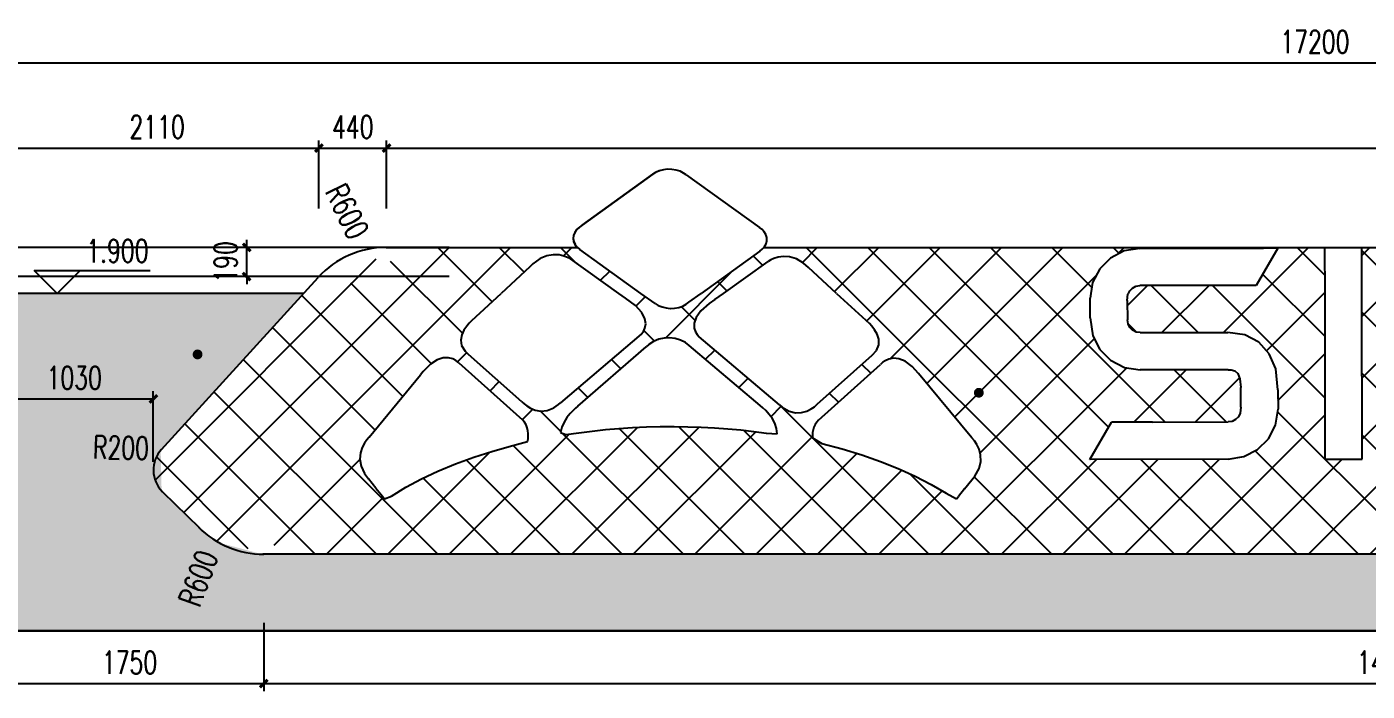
# Model space of a CAD drawing. Extents: x -2377130 to 293730, y -2 to 754590.
# Drawn here: x -2195918 to -2187183, y 516545 to 520875 of the extents above; entities that cross this region are included whole.
import ezdxf

# ---------------------------------------------------------------- set-up
doc = ezdxf.new("R2010")
doc.units = 0
doc.header["$LTSCALE"] = 1000
doc.header["$MEASUREMENT"] = 0
doc.linetypes.add('DOTE', pattern=[2.42, 2, -0.2, 0.02, -0.2])
doc.layers.get('Defpoints').update_dxf_attribs({"color": 210})
doc.layers.add('99立面图例外参$0$99立面图例外参$0$A-WALL-HATCH', color=8, linetype='Continuous', lineweight=13)
for name, color, linetype in [('A-AXIS-DOTE', 14, 'DOTE'), ('A-AXIS-DP', 126, 'Continuous'), ('A-AXIS-ELEV', 4, 'Continuous'), ('A-HATCH-2', 251, 'Continuous'), ('A-LIN-V', 9, 'Continuous'), ('A-SFCE', 30, 'Continuous'), ('DIM_SYMB', 3, 'Continuous'), ('PUB_TEXT', 7, 'Continuous'), ('建-尺寸', 3, 'Continuous')]:
    doc.layers.add(name, color=color, linetype=linetype)
doc.styles.add('_TCH_DIM', font='SIMPLEX', dxfattribs={"bigfont": 'GBCBIG'})
doc.styles.add('_TCH_DIM_T3', font='SIMPLEX', dxfattribs={"width": 0.705882, "bigfont": 'GBCBIG'})
doc.styles.add('A-DIM', font='SIMPLEX', dxfattribs={"bigfont": 'GBCBIG'})
doc.styles.add('A-DIM_T3', font='SIMPLEX', dxfattribs={"width": 0.705882, "bigfont": 'GBCBIG'})
doc.dimstyles.new('_TCH_ARCH&&50', dxfattribs={"dimtxt": 148.75, "dimasz": 50, "dimexe": 50, "dimexo": 50, "dimgap": 63.125, "dimtad": 1, "dimdec": 0, "dimzin": 0, "dimdsep": 46, "dimtxsty": '_TCH_DIM_T3', "dimblk": 'ARCHTICK', "dimcen": 0.09, "dimclrt": 7, "dimazin": 2, "dimtfac": 1, "dimtdec": 0, "dimtix": 1, "dimtmove": 2, "dimatfit": 3, "dimfxl": 0, "dimtolj": 1, "dimtzin": 0, "dimarcsym": 0})
doc.dimstyles.new('A-DIM&&50', dxfattribs={"dimtxt": 148.75, "dimasz": 50, "dimexe": 50, "dimexo": 50, "dimgap": 63.125, "dimtad": 1, "dimdec": 0, "dimzin": 0, "dimdsep": 46, "dimtxsty": 'A-DIM_T3', "dimblk": 'ARCHTICK', "dimcen": 0.09, "dimclrt": 7, "dimazin": 2, "dimtfac": 1, "dimtdec": 0, "dimtix": 1, "dimtmove": 2, "dimatfit": 3, "dimfxl": 0, "dimtolj": 1, "dimtzin": 0, "dimarcsym": 0})

# ---------------------------------------------------------------- blocks, each defined once
blk = doc.blocks.new('_ArchTick')
at = {"color": 0, "linetype": 'ByBlock', "const_width": 0.4}
blk.add_lwpolyline([(-0.5, -0.5), (0.5, 0.5)], dxfattribs=at)
blk = doc.blocks.new('*D2203')
at = {"layer": 'A-AXIS-DP', "color": 0, "lineweight": -2}
for p, q in [((-2196123.6, 520187.5), (-2196123.6, 520690)), ((-2196123.6, 520640), (-2178923.7, 520640)), ((-2178923.7, 520187.5), (-2178923.7, 520690))]:
    blk.add_line(p, q, dxfattribs=at)
at = {"layer": 'Defpoints', "color": 0}
for p in [(-2178923.7, 520640), (-2196123.6, 520137.5), (-2178923.7, 520137.5)]:
    blk.add_point(p, dxfattribs=at)
at = {"layer": 'A-AXIS-DP', "color": 0, "lineweight": -2, "xscale": 50, "yscale": 50, "zscale": 50, "rotation": 180}
blk.add_blockref('_ArchTick', (-2196123.6, 520640), dxfattribs=at)
at = {"layer": 'A-AXIS-DP', "color": 0, "lineweight": -2, "xscale": 50, "yscale": 50, "zscale": 50}
blk.add_blockref('_ArchTick', (-2178923.7, 520640), dxfattribs=at)
at = {"layer": 'A-AXIS-DP', "color": 7, "insert": (-2187523.6, 520777.5), "char_height": 148.75, "attachment_point": 5, "style": '_TCH_DIM_T3'}
blk.add_mtext('\\A1;17200', dxfattribs=at)
blk = doc.blocks.new('*D2145')
at = {"layer": 'Defpoints', "color": 0}
for p in [(-2195093.8, 518450), (-2196123.7, 517990.2), (-2195093.8, 517990.2)]:
    blk.add_point(p, dxfattribs=at)
at = {"layer": '建-尺寸', "color": 0, "lineweight": -2}
for p, q in [((-2196123.7, 518040.2), (-2196123.7, 518500)), ((-2196123.7, 518450), (-2195093.8, 518450)), ((-2195093.8, 518040.2), (-2195093.8, 518500))]:
    blk.add_line(p, q, dxfattribs=at)
at = {"layer": '建-尺寸', "color": 0, "lineweight": -2, "xscale": 50, "yscale": 50, "zscale": 50, "rotation": 180}
blk.add_blockref('_ArchTick', (-2196123.7, 518450), dxfattribs=at)
at = {"layer": '建-尺寸', "color": 0, "lineweight": -2, "xscale": 50, "yscale": 50, "zscale": 50}
blk.add_blockref('_ArchTick', (-2195093.8, 518450), dxfattribs=at)
at = {"layer": '建-尺寸', "color": 7, "insert": (-2195608.7, 518587.5), "char_height": 148.75, "attachment_point": 5, "style": 'A-DIM_T3'}
blk.add_mtext('\\A1;1030', dxfattribs=at)
blk = doc.blocks.new('*D2086')
at = {"layer": 'Defpoints', "color": 0}
for p in [(-2194485, 519437.5), (-2194265, 519437.5), (-2194265, 519247.5)]:
    blk.add_point(p, dxfattribs=at)
at = {"layer": '建-尺寸', "color": 0, "lineweight": -2}
for p, q in [((-2194485, 519437.5), (-2194485, 519487.5)), ((-2194315, 519437.5), (-2194535, 519437.5)), ((-2194485, 519247.5), (-2194485, 519437.5)), ((-2194315, 519247.5), (-2194535, 519247.5)), ((-2194485, 519247.5), (-2194485, 519197.5))]:
    blk.add_line(p, q, dxfattribs=at)
at = {"layer": '建-尺寸', "color": 0, "lineweight": -2, "xscale": 50, "yscale": 50, "zscale": 50}
for p, rotation in [((-2194485, 519437.5), 270), ((-2194485, 519247.5), 90)]:
    blk.add_blockref('_ArchTick', p, dxfattribs=dict(at, rotation=rotation))
at = {"layer": '建-尺寸', "color": 7, "insert": (-2194622.5, 519342.5), "char_height": 148.75, "attachment_point": 5, "rotation": 90, "style": 'A-DIM_T3'}
blk.add_mtext('\\A1;190', dxfattribs=at)
blk = doc.blocks.new('*D2085')
at = {"layer": 'A-AXIS-DP', "color": 0, "lineweight": -2}
for p, q in [((-2196123.7, 519690), (-2196123.7, 520135)), ((-2194013.8, 519690), (-2194013.8, 520135)), ((-2196123.7, 520085), (-2194013.8, 520085))]:
    blk.add_line(p, q, dxfattribs=at)
at = {"layer": 'Defpoints', "color": 0}
for p in [(-2194013.8, 520085), (-2196123.7, 519640), (-2194013.8, 519640)]:
    blk.add_point(p, dxfattribs=at)
at = {"layer": 'A-AXIS-DP', "color": 0, "lineweight": -2, "xscale": 50, "yscale": 50, "zscale": 50, "rotation": 180}
blk.add_blockref('_ArchTick', (-2196123.7, 520085), dxfattribs=at)
at = {"layer": 'A-AXIS-DP', "color": 0, "lineweight": -2, "xscale": 50, "yscale": 50, "zscale": 50}
blk.add_blockref('_ArchTick', (-2194013.8, 520085), dxfattribs=at)
at = {"layer": 'A-AXIS-DP', "color": 7, "insert": (-2195068.7, 520222.5), "char_height": 148.75, "attachment_point": 5, "style": '_TCH_DIM_T3'}
blk.add_mtext('\\A1;2110', dxfattribs=at)
blk = doc.blocks.new('*D2084')
at = {"layer": 'A-AXIS-DP', "color": 0, "lineweight": -2}
for p, q in [((-2194013.8, 519690), (-2194013.8, 520135)), ((-2193573.8, 519690), (-2193573.8, 520135)), ((-2194013.8, 520085), (-2193573.8, 520085))]:
    blk.add_line(p, q, dxfattribs=at)
at = {"layer": 'Defpoints', "color": 0}
for p in [(-2193573.8, 520085), (-2194013.8, 519640), (-2193573.8, 519640)]:
    blk.add_point(p, dxfattribs=at)
at = {"layer": 'A-AXIS-DP', "color": 0, "lineweight": -2, "xscale": 50, "yscale": 50, "zscale": 50, "rotation": 180}
blk.add_blockref('_ArchTick', (-2194013.8, 520085), dxfattribs=at)
at = {"layer": 'A-AXIS-DP', "color": 0, "lineweight": -2, "xscale": 50, "yscale": 50, "zscale": 50}
blk.add_blockref('_ArchTick', (-2193573.8, 520085), dxfattribs=at)
at = {"layer": 'A-AXIS-DP', "color": 7, "insert": (-2193793.8, 520222.5), "char_height": 148.75, "attachment_point": 5, "style": '_TCH_DIM_T3'}
blk.add_mtext('\\A1;440', dxfattribs=at)
blk = doc.blocks.new('*D2083')
at = {"layer": 'A-AXIS-DP', "color": 0, "lineweight": -2}
for p, q in [((-2193573.8, 519690), (-2193573.8, 520135)), ((-2179673.7, 519690), (-2179673.7, 520135)), ((-2193573.8, 520085), (-2179673.7, 520085))]:
    blk.add_line(p, q, dxfattribs=at)
at = {"layer": 'Defpoints', "color": 0}
for p in [(-2179673.7, 520085), (-2193573.8, 519640), (-2179673.7, 519640)]:
    blk.add_point(p, dxfattribs=at)
at = {"layer": 'A-AXIS-DP', "color": 0, "lineweight": -2, "xscale": 50, "yscale": 50, "zscale": 50, "rotation": 180}
blk.add_blockref('_ArchTick', (-2193573.8, 520085), dxfattribs=at)
at = {"layer": 'A-AXIS-DP', "color": 0, "lineweight": -2, "xscale": 50, "yscale": 50, "zscale": 50}
blk.add_blockref('_ArchTick', (-2179673.7, 520085), dxfattribs=at)
at = {"layer": 'A-AXIS-DP', "color": 7, "insert": (-2186623.7, 520222.5), "char_height": 148.75, "attachment_point": 5, "style": '_TCH_DIM_T3'}
blk.add_mtext('\\A1;13900', dxfattribs=at)
blk = doc.blocks.new('*D2081')
at = {"layer": 'Defpoints', "color": 0}
for p in [(-2196123.7, 517040), (-2194373.7, 517040), (-2194373.7, 516595)]:
    blk.add_point(p, dxfattribs=at)
at = {"layer": '建-尺寸', "color": 0, "lineweight": -2}
for p, q in [((-2196123.7, 516990), (-2196123.7, 516545)), ((-2194373.7, 516990), (-2194373.7, 516545)), ((-2196123.7, 516595), (-2194373.7, 516595))]:
    blk.add_line(p, q, dxfattribs=at)
at = {"layer": '建-尺寸', "color": 0, "lineweight": -2, "xscale": 50, "yscale": 50, "zscale": 50, "rotation": 180}
blk.add_blockref('_ArchTick', (-2196123.7, 516595), dxfattribs=at)
at = {"layer": '建-尺寸', "color": 0, "lineweight": -2, "xscale": 50, "yscale": 50, "zscale": 50}
blk.add_blockref('_ArchTick', (-2194373.7, 516595), dxfattribs=at)
at = {"layer": '建-尺寸', "color": 7, "insert": (-2195248.7, 516732.5), "char_height": 148.75, "attachment_point": 5, "style": 'A-DIM_T3'}
blk.add_mtext('\\A1;1750', dxfattribs=at)
blk = doc.blocks.new('*D2080')
at = {"layer": 'Defpoints', "color": 0}
for p in [(-2194373.7, 517040), (-2179673.7, 517040), (-2179673.7, 516595)]:
    blk.add_point(p, dxfattribs=at)
at = {"layer": '建-尺寸', "color": 0, "lineweight": -2}
for p, q in [((-2194373.7, 516990), (-2194373.7, 516545)), ((-2179673.7, 516990), (-2179673.7, 516545)), ((-2194373.7, 516595), (-2179673.7, 516595))]:
    blk.add_line(p, q, dxfattribs=at)
at = {"layer": '建-尺寸', "color": 0, "lineweight": -2, "xscale": 50, "yscale": 50, "zscale": 50, "rotation": 180}
blk.add_blockref('_ArchTick', (-2194373.7, 516595), dxfattribs=at)
at = {"layer": '建-尺寸', "color": 0, "lineweight": -2, "xscale": 50, "yscale": 50, "zscale": 50}
blk.add_blockref('_ArchTick', (-2179673.7, 516595), dxfattribs=at)
at = {"layer": '建-尺寸', "color": 7, "insert": (-2187023.7, 516732.5), "char_height": 148.75, "attachment_point": 5, "style": 'A-DIM_T3'}
blk.add_mtext('\\A1;14700', dxfattribs=at)

msp = doc.modelspace()

# ---------------------------------------------------------------- hatches: boundary and pattern name
at = {"layer": '99立面图例外参$0$99立面图例外参$0$A-WALL-HATCH'}
h = msp.add_hatch(dxfattribs=at)
h.set_pattern_fill('大理石', color=8, scale=200)
h.set_pattern_definition([(41.9872125, (-166710, 23596.02), (1199.999982, 900.00002), [19.21946, -4016.8677]), (68.1985905, (-166995.71, 23566.02), (599.9999996, 1800.000001), [69.23783, -4777.41048]), (60.945396, (-167010, 23531.74), (599.9999597, 900.0000255), [29.41609, -6147.9618]), (90, (-166995.7, 23557.45), (600, -4e-14), [8.57143, -891.42852]), (71.565051, (-166715.71, 23578.88), (1e-06, 900), [18.07016, -1879.29642]), (171.469234, (-166715.71, 23578.88), (-599.999998, 5.6e-06), [28.89107, -6038.2332]), (79.215702, (-166755.714, 23523.17), (600.000003, 3600.0000017), [61.07874, -6352.1886]), (62.1329961, (-167207.143, 23797.452), (2399.99997084, 4500.0000176), [140.58914, -29383.1298]), (0, (-167198.5, 23929.4), (0, 900), [0, -600]), (64.9831065, (-166810, 24093.166), (1200.000003, 2699.9999982), [94.58826, -9837.1788]), (81.4391104, (-166578.571, 23737.452), (1199.99999793, 8099.99994892), [134.3541, -28080.0036]), (82.8749836, (-166910, 23818.88), (599.99996395, 4500.0000045), [69.10507, -14442.9588]), (76.75948, (-166970, 23630.31), (600.00000583, 2699.9999979), [149.69356, -15568.1304]), (0, (-167063.5, 23630.75), (0, 900), [0, -600]), (0, (-167053.9, 23621.1), (0, 900), [0, -600]), (0, (-166986.4, 23669.3), (0, 900), [0, -600]), (0, (-167005.7, 23775.3), (0, 900), [0, -600]), (59.0362434, (-166935.714, 23776.023), (599.9999522, 900.0000258), [49.97959, -10445.7336]), (0, (-166910.1, 23817.2), (0, 900), [0, -600]), (0, (-166986.4, 23784.9), (0, 900), [0, -600]), (0, (-166957.5, 23842.7), (0, 900), [0, -600]), (0, (-166986.4, 23756), (0, 900), [0, -600]), (50.194429, (-166638.57, 23694.6), (600.0000004, 900.0000004), [22.315, -4663.8348]), (90, (-166638.6, 23668.9), (600, -4e-14), [25.71428, -874.28568]), (43.66778, (-166670, 23638.88), (1800.0000014, 1799.9999965), [43.4483, -9080.6952]), (90, (-166670, 23630.3), (600, -4e-14), [8.57143, -891.42852]), (39.805571, (-166695.714, 23608.88), (1199.9999713, 900.0000354), [33.4725, -6995.7522]), (0, (-166784, 23669.3), (0, 900), [0, -600]), (0, (-166637.3, 23696.5), (0, 900), [0, -600]), (0, (-166637.3, 23696.5), (0, 900), [0, -600]), (29.3577535, (-166624.29, 23711.74), (1799.9999964, 900.0000053), [52.45017, -5454.81774]), (0, (-166639.35, 23756), (0, 900), [0, -600]), (146.309932, (-166810, 24093.17), (-1200.0000074, 899.9999844), [61.80945, -6428.1828]), (8.1301023, (-166875.714, 23973.166), (5999.99995775, 899.9999947), [60.60915, -12667.3128]), (47.8624052, (-167010, 23956.023), (2400.00000106, 2699.9999975), [80.91316, -16910.8494]), (14.620874, (-167141.43, 23921.738), (3599.9999901, 900.00003754), [135.82702, -14126.01]), (0, (-167092.5, 23977.6), (0, 900), [0, -600]), (18.434949, (-166901.43, 23887.45), (2400.0000002, 899.999997), [27.10524, -5664.9945]), (16.699244, (-166875.71, 23896.02), (599.999988, 5e-05), [14.91472, -3117.17718]), (101.093723, (-166861.43, 23900.31), (-1200.0000105, 6299.99994104), [74.2445, -15517.0992]), (0, (-166938.2, 23939), (0, 900), [0, -600]), (0, (-166876, 23974.85), (0, 900), [0, -600]), (0, (-166957.5, 23871.6), (0, 900), [0, -600]), (0, (-167034.6, 24064.3), (0, 900), [0, -600]), (0, (-167063.5, 24025.75), (0, 900), [0, -600]), (44.1449026, (-166910, 24080.31), (1800.0000031, 1799.99999994), [67.68776, -14146.7412]), (54.5829447, (-166955.714, 24016.023), (600.0000017, 899.99999645), [78.8825, -16486.4424]), (0, (-166909.2, 24080.9), (0, 900), [0, -600]), (0, (-166996.05, 24035.4), (0, 900), [0, -600]), (0, (-166909.2, 24080.9), (0, 900), [0, -600]), (0, (-166955.6, 24014.6), (0, 900), [0, -600]), (75.068583, (-166815.71, 23981.74), (600, 2700.000001), [22.1774, -4635.075]), (90, (-166810, 24003.17), (600, -4e-14), [90, -810]), (50.194429, (-166704.29, 24380.31), (600.0000004, 900.0000004), [22.315, -4663.8348]), (0, (-166870.7, 24189.5), (0, 900), [0, -600]), (0, (-166851.4, 24179.9), (0, 900), [0, -600]), (0, (-166928.6, 24199.2), (0, 900), [0, -600]), (0, (-166832.2, 24305.1), (0, 900), [0, -600]), (53.1301023, (-166770, 24251.74), (600.0000009, 899.9999994), [42.85714, -8957.1426]), (90, (-166770, 24178.9), (600, -4e-14), [72.85714, -827.14284]), (0, (-166769.9, 24180.3), (0, 900), [0, -600]), (23.1985905, (-166724.29, 24371.74), (1800.000001, 900.0000005), [21.75935, -4547.7045]), (66.037511, (-166730, 24358.88), (600, 1799.999999), [14.0698, -2940.58752]), (66.037511, (-166735.71, 24346.02), (600, 1799.999999), [14.0698, -2940.58752]), (81.8698976, (-166744.286, 24286.023), (600.0000026, 4500.00000045), [60.60915, -12667.3128]), (90, (-166690, 24397.45), (600, -4e-14), [21.42857, -878.57142]), (0, (-166755.9, 24427.45), (0, 900), [0, -600])])
h.paths.add_polyline_path([(-2196123.6, 516937.5), (-2178913.6, 516937.5), (-2178913.6, 519137.5), (-2179674.5, 519137.5), (-2179674.5, 517437.5), (-2194383.7, 517437.5), (-2194683.9, 517517.9), (-2195039.3, 517844.6), (-2195045.5, 518120.9), (-2194118.1, 519137.5), (-2196125, 519137.5)])
at = {"layer": 'A-HATCH-2'}
h = msp.add_hatch(dxfattribs=at)
h.set_pattern_fill('多孔材料', color=8, scale=100)
h.set_pattern_definition([(45, (200, 0), (-200.000203, 200.000203), []), (135, (200, 0), (-200.000203, -200.000203), [])])
h.paths.add_polyline_path([(-2188849.4, 518298.4), (-2188770.8, 518298.5), (-2188582.2, 518298.8), (-2188089, 518299.5), (-2188062.9, 518303.8), (-2188040.3, 518315.6), (-2188022.4, 518333.5), (-2188010.7, 518356.2), (-2188006.5, 518397), (-2188006.7, 518523.8), (-2188012.3, 518580.6), (-2188026.5, 518615), (-2188046.2, 518632.6), (-2188068.2, 518639.1), (-2188089.5, 518640), (-2188662.7, 518639), (-2188765.4, 518655.5), (-2188854.8, 518701.6), (-2188925.3, 518772), (-2188971.7, 518861.2), (-2188988.5, 518978.6), (-2188988.7, 519105.5), (-2188983.5, 519137.5), (-2188972.2, 519208.2), (-2188926.1, 519297.6), (-2188855.8, 519368.2), (-2188766.6, 519414.5), (-2188663.9, 519431.3), (-2188664.4, 519431.3), (-2191115, 519437.5), (-2191125.8, 519425.1), (-2191140.9, 519413), (-2191523.1, 519137.5), (-2191603.5, 519079.4), (-2191620.3, 519067.5), (-2191643.6, 519055.1), (-2191669.2, 519046.4), (-2191696.2, 519041.4), (-2191724.1, 519040.2), (-2191751.3, 519042.7), (-2191777.8, 519049), (-2191802.7, 519059), (-2191822.7, 519071.1), (-2191915.3, 519137.5), (-2192313.4, 519422.7), (-2192330.2, 519437.5), (-2193481.3, 519437.5, -0.668177), (-2193647.7, 519368.5), (-2193893.8, 519122.5), (-2193949.8, 519178.5, -0.389754), (-2194081.7, 519173), (-2195040.9, 518120.5, 0.400355), (-2195034.3, 517844.6), (-2194802.9, 517613.2, 0.154817), (-2194480.8, 517446.2, -0.956038), (-2194286.2, 517437.5), (-2179673.7, 517437.5), (-2179673.7, 519137.5), (-2179673.7, 519437.5), (-2182774.7, 519437.5), (-2182912.9, 519197.3), (-2183714.2, 519196.1), (-2183714.1, 519137.5), (-2183713.7, 518901.2), (-2182939.7, 518902.4), (-2182939.3, 518659.7), (-2183713.4, 518658.5), (-2183712.8, 518306.9), (-2182911.7, 518308.1), (-2182771.2, 518065.6), (-2183955.1, 518063.8), (-2183956.8, 519137.5), (-2183957.2, 519437.5), (-2184274.7, 519437.5), (-2184274.2, 519137.5), (-2184272.6, 518062.1), (-2184515.3, 518061.7), (-2184516.2, 518627.8), (-2184516.6, 518627.8), (-2185214, 518626.7), (-2185213.1, 518060.6), (-2185455.8, 518060.3), (-2185457.4, 519137.5), (-2185457.9, 519435.2), (-2185458.4, 519435.2), (-2185729, 519435.3), (-2185868.5, 519192.8), (-2186669.8, 519191.6), (-2186669.7, 519137.5), (-2186669.4, 518896.7), (-2185895.3, 518897.9), (-2185895, 518655.2), (-2186669, 518654.1), (-2186668.5, 518302.4), (-2185867.3, 518303.6), (-2185726.9, 518061.2), (-2186910.8, 518059.4), (-2186912.4, 519137.5), (-2186912.9, 519433.9), (-2186913.4, 519433.9), (-2187217.5, 519434.2), (-2187217, 519137.5), (-2187215.4, 518058.1), (-2187458.1, 518057.7), (-2187459.7, 519137.5), (-2187460.1, 519433.1), (-2187460.6, 519433.1), (-2187765.6, 519433.5), (-2187906, 519189.7), (-2188663.5, 519188.6), (-2188689.6, 519184.3), (-2188712.3, 519172.5), (-2188730.1, 519154.6), (-2188741.8, 519131.9), (-2188746, 519091.1), (-2188745.8, 518964.3), (-2188741.5, 518938.2), (-2188729.8, 518915.5), (-2188711.9, 518897.7), (-2188689.2, 518886), (-2188663.1, 518881.8), (-2188089.9, 518882.7), (-2187980.1, 518866.5), (-2187889.9, 518819.5), (-2187822, 518744.7), (-2187779.1, 518645.3), (-2187764.1, 518509.5), (-2187763.9, 518382.6), (-2187780.3, 518279.9), (-2187826.4, 518190.5), (-2187896.7, 518119.9), (-2187985.9, 518073.6), (-2188088.6, 518056.8), (-2188989.2, 518055.5)])
h.paths.add_polyline_path([(-2189711.7, 518122.2), (-2189701.8, 518085), (-2189700.6, 518042.7), (-2189712.3, 517996.2), (-2189740.7, 517946.6), (-2189760.2, 517922), (-2189806.1, 517864.6), (-2189846.8, 517813.5), (-2189859.1, 517798), (-2189927.4, 517836.2), (-2190024.4, 517893), (-2190128.2, 517946.4), (-2190238.3, 517996.5), (-2190354.5, 518042.9), (-2190476.5, 518085.5), (-2190603.9, 518124.1), (-2190736.3, 518158.6), (-2190797.7, 518196.4), (-2190798.1, 518213), (-2190796.9, 518230.1), (-2190793.8, 518247.6), (-2190788.4, 518265.1), (-2190780.3, 518282.5), (-2190769.3, 518299.4), (-2190758.3, 518311.9), (-2190355.2, 518673.6), (-2190338.7, 518688.4), (-2190323.1, 518698.8), (-2190300, 518709.2), (-2190270.2, 518715.1), (-2190234.4, 518712.1), (-2190193.5, 518696), (-2190148.4, 518662.2), (-2190106.7, 518615.6), (-2189758.9, 518196.2), (-2189741.7, 518176.2), (-2189726.3, 518152.9)], flags=16)
h.paths.add_polyline_path([(-2190380.3, 518766.5), (-2190409.1, 518734), (-2190766.2, 518415.3), (-2190784.6, 518399), (-2190806.1, 518384.3), (-2190834.5, 518370.3), (-2190868.5, 518360.8), (-2190907.4, 518359.5), (-2190949.9, 518370.3), (-2190995.1, 518396.9), (-2191012.4, 518411.2), (-2191536.7, 518855), (-2191550.2, 518869), (-2191561.1, 518886.6), (-2191569.2, 518911.5), (-2191569.3, 518943), (-2191556.3, 518980.5), (-2191525.3, 519023.4), (-2191471.1, 519071.2), (-2191433.5, 519097.3), (-2191377.4, 519137.5), (-2191085.9, 519346.1), (-2191069.6, 519356), (-2191049.7, 519364.7), (-2191021.6, 519373.1), (-2190986.8, 519377.6), (-2190946.8, 519375.2), (-2190902.9, 519362.3), (-2190856.8, 519335.7), (-2190823.6, 519306.8), (-2190640.2, 519137.5), (-2190426.8, 518940.4), (-2190411.7, 518924.3), (-2190393.6, 518901), (-2190377.1, 518872), (-2190366.4, 518838.9), (-2190366, 518803.2)], flags=16)
h.paths.add_polyline_path([(-2191098.3, 518227.3), (-2191180.9, 518238.1), (-2191262.4, 518247.2), (-2191347.7, 518255.1), (-2191434, 518261.3), (-2191521.3, 518265.9), (-2191609.5, 518268.9), (-2191698.5, 518270.1), (-2191789.5, 518269.6), (-2191880.5, 518267.2), (-2191970.6, 518263.1), (-2192059.6, 518257.2), (-2192147.6, 518249.6), (-2192234.4, 518240.4), (-2192320, 518229.5), (-2192404.3, 518217), (-2192439.6, 518231.8), (-2192431.6, 518266.7), (-2192416.8, 518299.3), (-2192397.7, 518328.9), (-2192377.1, 518354.4), (-2192357.5, 518374.9), (-2192341.6, 518389.7), (-2192326.8, 518402.3), (-2191881.5, 518790), (-2191863.5, 518805.3), (-2191833.1, 518824.8), (-2191799.8, 518838.3), (-2191764.6, 518845.9), (-2191728.8, 518847.6), (-2191692.8, 518843.3), (-2191658.2, 518833.2), (-2191625.9, 518817.1), (-2191600.4, 518798.2), (-2191138.5, 518407.4), (-2191120.7, 518392.2), (-2191102.6, 518374.6), (-2191081.9, 518351.4), (-2191061.5, 518323.7), (-2191043.9, 518292.3), (-2191031.9, 518258.1), (-2191028.2, 518222)], flags=16)
h.paths.add_polyline_path([(-2191889.3, 518910.6), (-2191899.6, 518889.6), (-2191915.2, 518871), (-2192439.6, 518424.3), (-2192452.6, 518413.3), (-2192483.4, 518391.9), (-2192527.2, 518374.5), (-2192567.8, 518370.8), (-2192604.1, 518377), (-2192635.2, 518389.3), (-2192659.9, 518404.1), (-2192677.2, 518417.5), (-2192691.8, 518430.9), (-2193040.5, 518740.3), (-2193061.7, 518760.5), (-2193084, 518797.1), (-2193089.7, 518833.5), (-2193083.2, 518867.9), (-2193068.8, 518899), (-2193051, 518925.1), (-2193034.1, 518944.6), (-2193018, 518960), (-2192827.1, 519137.5), (-2192640.5, 519310.8), (-2192620, 519330.1), (-2192573.4, 519364.1), (-2192528.5, 519382.8), (-2192486.6, 519389.6), (-2192449.3, 519387.9), (-2192418, 519380.9), (-2192394.2, 519372), (-2192374.7, 519361.8), (-2192059.5, 519137.5), (-2192017, 519107.2), (-2191950.7, 519057.7), (-2191909.9, 519012.7), (-2191889.4, 518972.7), (-2191884.3, 518938.5)], flags=16)
h.paths.add_polyline_path([(-2192650, 518224.4), (-2192649.9, 518206.4), (-2192651.4, 518189.2), (-2192654.1, 518173.2), (-2192750.8, 518145.8), (-2192880.7, 518109.9), (-2193005.5, 518070), (-2193124.9, 518026.3), (-2193238.5, 517978.9), (-2193346.1, 517928), (-2193447.2, 517873.8), (-2193541.6, 517816.4), (-2193586.9, 517799.6), (-2193599.8, 517815.7), (-2193642.6, 517869.2), (-2193691, 517929.3), (-2193716.5, 517963), (-2193739.9, 518011.8), (-2193747.6, 518057.2), (-2193743.7, 518098.2), (-2193732.1, 518133.6), (-2193716.9, 518162.4), (-2193702.1, 518183.5), (-2193687.7, 518199.8), (-2193352.9, 518606.2), (-2193335.1, 518628.1), (-2193287.6, 518677.2), (-2193243.7, 518705.6), (-2193204.3, 518717.7), (-2193170.1, 518717.8), (-2193142, 518710.2), (-2193121, 518699.5), (-2193103.1, 518685.6), (-2192686.9, 518314.3), (-2192674.6, 518298.7), (-2192664, 518280.4), (-2192656.7, 518261.7), (-2192652.1, 518242.9)], flags=16)

# ---------------------------------------------------------------- linework, layer by layer
at = {"color": 8}
msp.add_line((-2195034.3, 517844.6), (-2194793.4, 517608.7), dxfattribs=at)
for centre, radius, start, end in [((-2194892.9, 517986), 200, 137.58314, 224.99993), ((-2194373.7, 518037.5), 600, 224.99993, 270)]:
    msp.add_arc(centre, radius, start, end, dxfattribs=at)
at = {"layer": 'A-AXIS-DOTE', "color": 8, "ltscale": 30}
for p, q in [((-2193165, 519437.5), (-2196580, 519437.5)), ((-2193165, 519247.5), (-2196580, 519247.5))]:
    msp.add_line(p, q, dxfattribs=at)
at = {"layer": 'A-AXIS-ELEV', "color": 8}
for p, q in [((-2195720, 519137.5), (-2195870, 519287.5)), ((-2195870, 519287.5), (-2195115, 519287.5)), ((-2195720, 519137.5), (-2195570, 519287.5))]:
    msp.add_line(p, q, dxfattribs=at)
at = {"layer": 'A-LIN-V', "color": 8}
for p, q in [((-2191820.6, 519926.2), (-2191838.6, 519914.8)), ((-2191819.9, 519926.2), (-2191838, 519914.8)), ((-2191796.1, 519936.7), (-2191820.6, 519926.2)), ((-2191795.4, 519936.7), (-2191819.9, 519926.2)), ((-2191769.7, 519943.6), (-2191796.1, 519936.7)), ((-2191769.1, 519943.6), (-2191795.4, 519936.7)), ((-2191742.3, 519946.6), (-2191769.7, 519943.6)), ((-2191769.7, 519943.6), (-2191769.1, 519943.6)), ((-2191741.8, 519946.6), (-2191769.1, 519943.6)), ((-2191741.8, 519946.6), (-2191742.3, 519946.6)), ((-2191741.6, 519946.6), (-2191741.8, 519946.6)), ((-2191714, 519946), (-2191741.6, 519946.6)), ((-2191686.9, 519941.6), (-2191714, 519946)), ((-2191661.1, 519933.4), (-2191686.9, 519941.6)), ((-2191637.4, 519921.5), (-2191661.1, 519933.4)), ((-2191838.6, 519914.8), (-2192298.9, 519582.9)), ((-2192298.2, 519582.9), (-2191838, 519914.8)), ((-2191621, 519910.2), (-2191637.4, 519921.5)), ((-2191621, 519910.2), (-2191143.5, 519568.1)), ((-2192298.9, 519582.9), (-2192316.9, 519569.9)), ((-2192298.2, 519582.9), (-2192316.2, 519569.9)), ((-2192354.9, 519515.8), (-2192357.1, 519496)), ((-2192357.1, 519496), (-2192354.2, 519476.2)), ((-2192354.2, 519515.8), (-2192356.5, 519496)), ((-2192356.5, 519496), (-2192353.5, 519476.2)), ((-2192347.4, 519535.1), (-2192354.9, 519515.8)), ((-2192346.8, 519535.1), (-2192354.2, 519515.8)), ((-2192334.7, 519553.3), (-2192347.4, 519535.1)), ((-2192334.1, 519553.3), (-2192346.8, 519535.1)), ((-2192316.9, 519569.9), (-2192334.7, 519553.3)), ((-2192316.2, 519569.9), (-2192334.1, 519553.3)), ((-2191128.2, 519556.4), (-2191143.5, 519568.1)), ((-2191112.3, 519539.2), (-2191128.2, 519556.4)), ((-2191101.5, 519520.5), (-2191112.3, 519539.2)), ((-2191096, 519500.9), (-2191101.5, 519520.5)), ((-2191095.6, 519481.1), (-2191096, 519500.9)), ((-2193575.6, 519437.5), (-2192330.9, 519437.5)), ((-2192354.2, 519476.2), (-2192346, 519457)), ((-2192353.5, 519476.2), (-2192345.3, 519457)), ((-2192346, 519457), (-2192332.6, 519439)), ((-2192345.3, 519457), (-2192332, 519439)), ((-2192332.6, 519439), (-2192330.9, 519437.5)), ((-2192332, 519439), (-2192313.4, 519422.7)), ((-2192330.9, 519437.5), (-2192330.7, 519437.5)), ((-2191915.3, 519137.5), (-2192313.4, 519422.7)), ((-2191140.9, 519413), (-2191523.1, 519137.5)), ((-2191140.9, 519413), (-2191125.8, 519425.1)), ((-2191125.8, 519425.1), (-2191115, 519437.5)), ((-2191115, 519437.5), (-2191110.5, 519442.6)), ((-2191115, 519437.5), (-2183957.9, 519437.5)), ((-2191110.5, 519442.6), (-2191100.5, 519461.4)), ((-2191100.5, 519461.4), (-2191095.6, 519481.1)), ((-2188766.6, 519414.5), (-2188855.8, 519368.2)), ((-2188767.1, 519414.5), (-2188766.6, 519414.5)), ((-2188663.9, 519431.3), (-2188766.6, 519414.5)), ((-2188664.4, 519431.3), (-2188663.9, 519431.3)), ((-2188663.9, 519431.3), (-2187860, 519432.5)), ((-2187766.1, 519432.7), (-2187906, 519189.7)), ((-2187860, 519432.5), (-2187859.5, 519432.5)), ((-2187766.6, 519432.7), (-2187859.5, 519432.5)), ((-2187766.6, 519432.7), (-2187766.1, 519432.7)), ((-2187460.6, 519433.1), (-2187460.1, 519433.1)), ((-2187218, 519433.5), (-2187460.1, 519433.1)), ((-2187460.1, 519433.1), (-2187459.7, 519137.5)), ((-2187218, 519433.5), (-2187217.5, 519433.5)), ((-2187217, 519137.5), (-2187217.5, 519433.5)), ((-2192620, 519330.1), (-2192640.5, 519310.8)), ((-2192573.4, 519364.1), (-2192620, 519330.1)), ((-2192528.5, 519382.8), (-2192573.4, 519364.1)), ((-2192528.9, 519382.8), (-2192528.5, 519382.8)), ((-2192486.6, 519389.6), (-2192528.5, 519382.8)), ((-2192487.1, 519389.6), (-2192486.6, 519389.6)), ((-2192449.3, 519387.9), (-2192486.6, 519389.6)), ((-2192418, 519380.9), (-2192449.3, 519387.9)), ((-2192394.2, 519372), (-2192418, 519380.9)), ((-2192374.7, 519361.8), (-2192394.2, 519372)), ((-2192059.5, 519137.5), (-2192374.7, 519361.8)), ((-2191377.4, 519137.5), (-2191085.9, 519346.1)), ((-2191069.6, 519356), (-2191085.9, 519346.1)), ((-2191049.7, 519364.7), (-2191069.6, 519356)), ((-2191021.6, 519373.1), (-2191049.7, 519364.7)), ((-2191022, 519373.1), (-2191021.6, 519373.1)), ((-2190986.8, 519377.6), (-2191021.6, 519373.1)), ((-2190987.3, 519377.6), (-2190986.8, 519377.6)), ((-2190946.8, 519375.2), (-2190986.8, 519377.6)), ((-2190902.9, 519362.3), (-2190946.8, 519375.2)), ((-2190856.8, 519335.7), (-2190902.9, 519362.3)), ((-2190823.6, 519306.8), (-2190856.8, 519335.7)), ((-2188855.8, 519368.2), (-2188926.1, 519297.6)), ((-2195040.5, 518120.9), (-2194019.1, 519241.6)), ((-2192640.5, 519310.8), (-2192827.1, 519137.5)), ((-2190640.2, 519137.5), (-2190823.6, 519306.8)), ((-2188926.1, 519297.6), (-2188972.2, 519208.2)), ((-2194113.1, 519137.5), (-2196123.7, 519137.5)), ((-2193018, 518960), (-2192827.1, 519137.5)), ((-2192017, 519107.2), (-2192059.5, 519137.5)), ((-2191822.7, 519071.1), (-2191915.3, 519137.5)), ((-2191603.5, 519079.4), (-2191523.1, 519137.5)), ((-2191433.5, 519097.3), (-2191377.4, 519137.5)), ((-2190640.2, 519137.5), (-2190426.8, 518940.4)), ((-2188983.5, 519137.5), (-2188988.7, 519105.5)), ((-2188972.2, 519208.2), (-2188983.5, 519137.5)), ((-2188741.8, 519131.9), (-2188739, 519137.5)), ((-2188739, 519137.5), (-2188730.1, 519154.6)), ((-2188730.1, 519154.6), (-2188712.3, 519172.5)), ((-2188712.3, 519172.5), (-2188689.6, 519184.3)), ((-2188689.6, 519184.3), (-2188663.5, 519188.6)), ((-2187906, 519189.7), (-2188663.5, 519188.6)), ((-2187459.7, 519137.5), (-2187458.1, 518057.7)), ((-2187215.4, 518058.1), (-2187217, 519137.5)), ((-2191950.7, 519057.7), (-2192017, 519107.2)), ((-2191909.9, 519012.7), (-2191950.7, 519057.7)), ((-2191822.7, 519071.1), (-2191802.7, 519059)), ((-2191802.7, 519059), (-2191777.8, 519049)), ((-2191777.8, 519049), (-2191751.3, 519042.7)), ((-2191669.2, 519046.4), (-2191643.6, 519055.1)), ((-2191643.6, 519055.1), (-2191620.3, 519067.5)), ((-2191620.3, 519067.5), (-2191603.5, 519079.4)), ((-2191471.1, 519071.2), (-2191525.3, 519023.4)), ((-2191433.5, 519097.3), (-2191471.1, 519071.2)), ((-2188988.5, 518978.6), (-2188988.7, 519105.5)), ((-2188746, 519091.1), (-2188741.8, 519131.9)), ((-2188746, 519091.1), (-2188745.8, 518964.3)), ((-2191889.4, 518972.7), (-2191909.9, 519012.7)), ((-2191884.3, 518938.5), (-2191889.4, 518972.7)), ((-2191751.8, 519042.7), (-2191751.3, 519042.7)), ((-2191751.3, 519042.7), (-2191724.3, 519040.2)), ((-2191724.3, 519040.2), (-2191723.8, 519040.2)), ((-2191723.8, 519040.2), (-2191696.2, 519041.4)), ((-2191696.2, 519041.4), (-2191669.2, 519046.4)), ((-2191556.3, 518980.5), (-2191569.3, 518943)), ((-2191525.3, 519023.4), (-2191556.3, 518980.5)), ((-2188988.5, 518978.6), (-2188971.7, 518861.2)), ((-2188741.5, 518938.2), (-2188745.8, 518964.3)), ((-2193068.8, 518899), (-2193083.2, 518867.9)), ((-2193051, 518925.1), (-2193068.8, 518899)), ((-2193034.1, 518944.6), (-2193051, 518925.1)), ((-2193018, 518960), (-2193034.1, 518944.6)), ((-2191915.2, 518871), (-2191899.6, 518889.6)), ((-2191899.6, 518889.6), (-2191889.3, 518910.6)), ((-2191889.3, 518910.6), (-2191884.3, 518938.5)), ((-2191569.3, 518943), (-2191569.2, 518911.5)), ((-2191569.2, 518911.5), (-2191561.1, 518886.6)), ((-2191561.1, 518886.6), (-2191550.2, 518869)), ((-2190411.7, 518924.3), (-2190426.8, 518940.4)), ((-2190393.6, 518901), (-2190411.7, 518924.3)), ((-2190377.1, 518872), (-2190393.6, 518901)), ((-2188729.8, 518915.5), (-2188741.5, 518938.2)), ((-2188711.9, 518897.7), (-2188729.8, 518915.5)), ((-2188689.2, 518886), (-2188711.9, 518897.7)), ((-2188663.1, 518881.8), (-2188689.2, 518886)), ((-2188663.1, 518881.8), (-2188090.3, 518882.7)), ((-2188090.3, 518882.7), (-2188089.9, 518882.7)), ((-2187980.1, 518866.5), (-2188089.9, 518882.7)), ((-2193083.2, 518867.9), (-2193089.7, 518833.5)), ((-2193089.7, 518833.5), (-2193084, 518797.1)), ((-2193084.5, 518797.1), (-2193084, 518797.1)), ((-2193084, 518797.1), (-2193061.7, 518760.5)), ((-2191915.2, 518871), (-2192439.6, 518424.3)), ((-2192326.8, 518402.3), (-2191881.5, 518790)), ((-2191863.5, 518805.3), (-2191881.5, 518790)), ((-2191833.1, 518824.8), (-2191863.5, 518805.3)), ((-2191799.8, 518838.3), (-2191833.1, 518824.8)), ((-2191800.3, 518838.3), (-2191799.8, 518838.3)), ((-2191764.6, 518845.9), (-2191799.8, 518838.3)), ((-2191765.1, 518845.9), (-2191764.6, 518845.9)), ((-2191729.1, 518847.6), (-2191764.6, 518845.9)), ((-2191729.1, 518847.6), (-2191728.6, 518847.6)), ((-2191692.8, 518843.3), (-2191728.6, 518847.6)), ((-2191658.2, 518833.2), (-2191692.8, 518843.3)), ((-2191625.9, 518817.1), (-2191658.2, 518833.2)), ((-2191600.4, 518798.2), (-2191625.9, 518817.1)), ((-2191138.5, 518407.4), (-2191600.4, 518798.2)), ((-2191550.2, 518869), (-2191536.7, 518855)), ((-2191012.4, 518411.2), (-2191536.7, 518855)), ((-2190380.3, 518766.5), (-2190366, 518803.2)), ((-2190366.4, 518838.9), (-2190377.1, 518872)), ((-2190366, 518803.2), (-2190366.4, 518838.9)), ((-2188971.7, 518861.2), (-2188925.3, 518772)), ((-2187889.9, 518819.5), (-2187980.1, 518866.5)), ((-2187822, 518744.7), (-2187889.9, 518819.5)), ((-2193243.7, 518705.6), (-2193287.6, 518677.2)), ((-2193204.3, 518717.7), (-2193243.7, 518705.6)), ((-2193204.7, 518717.7), (-2193204.3, 518717.7)), ((-2193170.6, 518717.8), (-2193204.3, 518717.7)), ((-2193170.6, 518717.8), (-2193170.1, 518717.8)), ((-2193142, 518710.2), (-2193170.1, 518717.8)), ((-2193121, 518699.5), (-2193142, 518710.2)), ((-2193103.1, 518685.6), (-2193121, 518699.5)), ((-2193061.7, 518760.5), (-2193040.5, 518740.3)), ((-2192691.8, 518430.9), (-2193040.5, 518740.3)), ((-2190766.2, 518415.3), (-2190409.1, 518734)), ((-2190409.1, 518734), (-2190380.3, 518766.5)), ((-2190300, 518709.2), (-2190323.1, 518698.8)), ((-2190300.5, 518709.2), (-2190300, 518709.2)), ((-2190270.2, 518715.1), (-2190300, 518709.2)), ((-2190270.6, 518715.1), (-2190270.2, 518715.1)), ((-2190234.4, 518712.1), (-2190270.2, 518715.1)), ((-2190193.5, 518696), (-2190234.4, 518712.1)), ((-2188925.3, 518772), (-2188854.8, 518701.6)), ((-2188854.8, 518701.6), (-2188765.4, 518655.5)), ((-2187779.1, 518645.3), (-2187822, 518744.7)), ((-2193335.1, 518628.1), (-2193352.9, 518606.2)), ((-2193287.6, 518677.2), (-2193335.1, 518628.1)), ((-2193103.1, 518685.6), (-2192686.9, 518314.3)), ((-2190758.3, 518311.9), (-2190355.2, 518673.6)), ((-2190338.7, 518688.4), (-2190355.2, 518673.6)), ((-2190323.1, 518698.8), (-2190338.7, 518688.4)), ((-2190148.4, 518662.2), (-2190193.5, 518696)), ((-2190106.7, 518615.6), (-2190148.4, 518662.2)), ((-2189758.9, 518196.2), (-2190106.7, 518615.6)), ((-2188765.9, 518655.5), (-2188765.4, 518655.5)), ((-2188765.4, 518655.5), (-2188662.7, 518639)), ((-2188663.2, 518639), (-2188662.7, 518639)), ((-2188089.5, 518640), (-2188662.7, 518639)), ((-2188089.5, 518640), (-2188068.7, 518639.1)), ((-2188068.7, 518639.1), (-2188068.3, 518639.1)), ((-2188068.3, 518639.1), (-2188046.2, 518632.6)), ((-2188046.7, 518632.6), (-2188046.2, 518632.6)), ((-2188046.2, 518632.6), (-2188026.5, 518615)), ((-2188026.9, 518615), (-2188026.5, 518615)), ((-2188026.5, 518615), (-2188012.3, 518580.6)), ((-2187764.1, 518509.5), (-2187779.1, 518645.3)), ((-2193687.7, 518199.8), (-2193352.9, 518606.2)), ((-2188012.3, 518580.6), (-2188006.7, 518523.8)), ((-2188006.5, 518397), (-2188006.7, 518523.8)), ((-2187764.1, 518509.5), (-2187763.9, 518382.6)), ((-2192691.8, 518430.9), (-2192677.2, 518417.5)), ((-2192677.2, 518417.5), (-2192659.9, 518404.1)), ((-2192659.9, 518404.1), (-2192635.2, 518389.3)), ((-2192635.2, 518389.3), (-2192604.1, 518377)), ((-2192604.6, 518377), (-2192604.1, 518377)), ((-2192604.1, 518377), (-2192567.8, 518370.8)), ((-2192568.2, 518370.8), (-2192567.8, 518370.8)), ((-2192567.8, 518370.8), (-2192527.2, 518374.5)), ((-2192527.2, 518374.5), (-2192483.4, 518391.9)), ((-2192483.4, 518391.9), (-2192452.6, 518413.3)), ((-2192452.6, 518413.3), (-2192439.6, 518424.3)), ((-2192377.1, 518354.4), (-2192397.7, 518328.9)), ((-2192357.5, 518374.9), (-2192377.1, 518354.4)), ((-2192341.6, 518389.7), (-2192357.5, 518374.9)), ((-2192326.8, 518402.3), (-2192341.6, 518389.7)), ((-2191120.7, 518392.2), (-2191138.5, 518407.4)), ((-2191102.6, 518374.6), (-2191120.7, 518392.2)), ((-2191081.9, 518351.4), (-2191102.6, 518374.6)), ((-2191061.5, 518323.7), (-2191081.9, 518351.4)), ((-2191012.4, 518411.2), (-2190995.1, 518396.9)), ((-2190995.1, 518396.9), (-2190949.9, 518370.3)), ((-2190949.9, 518370.3), (-2190907.4, 518359.5)), ((-2190907.9, 518359.5), (-2190907.4, 518359.5)), ((-2190907.4, 518359.5), (-2190868.5, 518360.8)), ((-2190868.5, 518360.8), (-2190834.5, 518370.3)), ((-2190834.5, 518370.3), (-2190806.1, 518384.3)), ((-2190806.1, 518384.3), (-2190784.6, 518399)), ((-2190784.6, 518399), (-2190766.2, 518415.3)), ((-2188010.7, 518356.2), (-2188022.4, 518333.5)), ((-2188011.2, 518356.2), (-2188010.7, 518356.2)), ((-2188006.5, 518397), (-2188010.7, 518356.2)), ((-2187780.3, 518279.9), (-2187763.9, 518382.6)), ((-2192674.6, 518298.7), (-2192686.9, 518314.3)), ((-2192664, 518280.4), (-2192674.6, 518298.7)), ((-2192656.7, 518261.7), (-2192664, 518280.4)), ((-2192431.6, 518266.7), (-2192439.6, 518231.8)), ((-2192416.8, 518299.3), (-2192431.6, 518266.7)), ((-2192397.7, 518328.9), (-2192416.8, 518299.3)), ((-2192059.6, 518257.2), (-2191970.6, 518263.1)), ((-2191970.6, 518263.1), (-2191880.5, 518267.2)), ((-2191880.5, 518267.2), (-2191789.5, 518269.6)), ((-2191789.5, 518269.6), (-2191698.5, 518270.1)), ((-2191698.5, 518270.1), (-2191610.3, 518268.9)), ((-2191610.3, 518268.9), (-2191609.9, 518268.9)), ((-2191609.9, 518268.9), (-2191522.6, 518266)), ((-2191522.6, 518266), (-2191522.1, 518266)), ((-2191522.1, 518266), (-2191435.8, 518261.4)), ((-2191043.9, 518292.3), (-2191061.5, 518323.7)), ((-2191031.9, 518258.1), (-2191043.9, 518292.3)), ((-2190788.4, 518265.1), (-2190793.8, 518247.6)), ((-2190780.3, 518282.5), (-2190788.4, 518265.1)), ((-2190769.3, 518299.4), (-2190780.3, 518282.5)), ((-2190758.3, 518311.9), (-2190769.3, 518299.4)), ((-2188989.2, 518055.5), (-2188849.4, 518298.4)), ((-2188849.9, 518298.4), (-2188849.4, 518298.4)), ((-2188770.8, 518298.5), (-2188849.4, 518298.4)), ((-2188770.8, 518298.5), (-2188770.3, 518298.5)), ((-2188582.2, 518298.8), (-2188770.3, 518298.5)), ((-2188582.2, 518298.8), (-2188581.7, 518298.8)), ((-2188581.7, 518298.8), (-2188089.4, 518299.5)), ((-2188089.4, 518299.5), (-2188089, 518299.5)), ((-2188062.9, 518303.8), (-2188089, 518299.5)), ((-2188063.4, 518303.8), (-2188062.9, 518303.8)), ((-2188040.3, 518315.6), (-2188062.9, 518303.8)), ((-2188022.4, 518333.5), (-2188040.3, 518315.6)), ((-2187826.4, 518190.5), (-2187780.3, 518279.9)), ((-2193702.1, 518183.5), (-2193716.9, 518162.4)), ((-2193687.7, 518199.8), (-2193702.1, 518183.5)), ((-2192652.1, 518242.9), (-2192656.7, 518261.7)), ((-2192654.1, 518173.2), (-2192651.4, 518189.2)), ((-2192650, 518224.4), (-2192652.1, 518242.9)), ((-2192651.4, 518189.2), (-2192649.9, 518206.4)), ((-2192649.9, 518206.4), (-2192650, 518224.4)), ((-2192440.1, 518231.8), (-2192439.6, 518231.8)), ((-2192439.6, 518231.8), (-2192404.3, 518217)), ((-2192404.8, 518217), (-2192404.3, 518217)), ((-2192404.3, 518217), (-2192320, 518229.5)), ((-2192320, 518229.5), (-2192234.4, 518240.4)), ((-2192234.4, 518240.4), (-2192147.6, 518249.6)), ((-2192147.6, 518249.6), (-2192059.6, 518257.2)), ((-2191435.8, 518261.4), (-2191435.3, 518261.4)), ((-2191435.3, 518261.4), (-2191349.9, 518255.3)), ((-2191349.9, 518255.3), (-2191349.4, 518255.3)), ((-2191349.4, 518255.3), (-2191265.1, 518247.5)), ((-2191265.1, 518247.5), (-2191264.6, 518247.5)), ((-2191264.6, 518247.5), (-2191180.9, 518238.1)), ((-2191181.4, 518238.1), (-2191180.9, 518238.1)), ((-2191180.9, 518238.1), (-2191098.3, 518227.3)), ((-2191098.8, 518227.3), (-2191098.3, 518227.3)), ((-2191098.3, 518227.3), (-2191028.7, 518222)), ((-2191028.2, 518222), (-2191031.9, 518258.1)), ((-2191028.7, 518222), (-2191028.2, 518222)), ((-2190798.2, 518196.4), (-2190797.7, 518196.4)), ((-2190796.9, 518230.1), (-2190798.1, 518213)), ((-2190798.1, 518213), (-2190797.7, 518196.4)), ((-2190797.7, 518196.4), (-2190736.3, 518158.6)), ((-2190793.8, 518247.6), (-2190796.9, 518230.1)), ((-2189741.7, 518176.2), (-2189758.9, 518196.2)), ((-2189726.3, 518152.9), (-2189741.7, 518176.2)), ((-2187896.7, 518119.9), (-2187826.4, 518190.5)), ((-2193743.7, 518098.2), (-2193747.6, 518057.2)), ((-2193732.1, 518133.6), (-2193743.7, 518098.2)), ((-2193716.9, 518162.4), (-2193732.1, 518133.6)), ((-2193005.5, 518070), (-2192880.7, 518109.9)), ((-2192880.7, 518109.9), (-2192750.8, 518145.8)), ((-2192750.8, 518145.8), (-2192654.1, 518173.2)), ((-2190736.3, 518158.6), (-2190603.9, 518124.1)), ((-2190603.9, 518124.1), (-2190476.5, 518085.5)), ((-2189711.7, 518122.2), (-2189726.3, 518152.9)), ((-2189701.8, 518085), (-2189711.7, 518122.2)), ((-2187985.9, 518073.6), (-2187896.7, 518119.9)), ((-2193747.6, 518057.2), (-2193739.9, 518011.8)), ((-2193739.9, 518011.8), (-2193716.5, 517963)), ((-2193238.5, 517978.9), (-2193124.9, 518026.3)), ((-2193124.9, 518026.3), (-2193005.5, 518070)), ((-2190476.5, 518085.5), (-2190354.5, 518042.9)), ((-2190354.5, 518042.9), (-2190238.3, 517996.5)), ((-2189712.3, 517996.2), (-2189700.6, 518042.7)), ((-2189700.6, 518042.7), (-2189701.8, 518085)), ((-2188989.7, 518055.5), (-2188989.2, 518055.5)), ((-2188088.6, 518056.8), (-2188989.2, 518055.5)), ((-2188088.6, 518056.8), (-2187985.9, 518073.6)), ((-2187458.5, 518057.7), (-2187458.1, 518057.7)), ((-2187458.1, 518057.7), (-2187215.4, 518058.1)), ((-2193716.5, 517963), (-2193691, 517929.3)), ((-2193642.6, 517869.2), (-2193691, 517929.3)), ((-2193447.2, 517873.8), (-2193346.1, 517928)), ((-2193346.1, 517928), (-2193238.5, 517978.9)), ((-2190238.3, 517996.5), (-2190128.2, 517946.4)), ((-2190128.2, 517946.4), (-2190024.4, 517893)), ((-2189806.1, 517864.6), (-2189760.2, 517922)), ((-2189760.2, 517922), (-2189740.7, 517946.6)), ((-2189740.7, 517946.6), (-2189712.3, 517996.2)), ((-2193642.6, 517869.2), (-2193599.8, 517815.7)), ((-2193541.6, 517816.4), (-2193447.2, 517873.8)), ((-2190024.4, 517893), (-2189927.4, 517836.2)), ((-2189927.4, 517836.2), (-2189859.1, 517798)), ((-2189806.1, 517864.6), (-2189846.8, 517813.5)), ((-2193599.8, 517815.7), (-2193586.9, 517799.6)), ((-2193587.4, 517799.6), (-2193586.9, 517799.6)), ((-2193586.9, 517799.6), (-2193541.6, 517816.4)), ((-2189859.5, 517798), (-2189859.1, 517798)), ((-2189859.1, 517798), (-2189846.8, 517813.5)), ((-2179674.5, 517437.5), (-2194378.7, 517437.5)), ((-2178923.6, 516937.5), (-2196123.6, 516937.5))]:
    msp.add_line(p, q, dxfattribs=at)
msp.add_arc((-2193575.6, 518837.5), 600, 90, 137.65364, dxfattribs=at)
at = {"layer": 'A-SFCE', "color": 8}
msp.add_lwpolyline([(-2282616.7, 516937.5), (-2171902.9, 516937.5)], dxfattribs=at)
at = {"layer": 'DIM_SYMB', "color": 8, "const_width": 32}
for points in [[(-2194805, 518724, 1), (-2194805, 518756, 1)], [(-2189713.6, 518474, 1), (-2189713.6, 518506, 1)]]:
    msp.add_lwpolyline(points, format="xyb", close=True, dxfattribs=at)
at = {"layer": '建-尺寸', "color": 8}
for points in [[(-2194049.4, 519806.4, 0, 0, 0), (-2193882.2, 519465.8, 33, 0, 0), (-2193838.2, 519376.1, 0, 0, 0)], [(-2195529.3, 517999.2, 0, 0, 0), (-2195192.8, 517992.3, 33, 0, 0), (-2195092.8, 517990.2, 0, 0, 0)], [(-2194740.3, 517029, 0, 0, 0), (-2194612.9, 517379.6, 33, 0, 0), (-2194578.7, 517473.6, 0, 0, 0)]]:
    msp.add_lwpolyline(points, format="xyseb", dxfattribs=at)

# ---------------------------------------------------------------- texts
at = {"layer": 'PUB_TEXT', "color": 8, "style": '_TCH_DIM', "width": 0.705882}
msp.add_text('1.900', height=148.75, dxfattribs=at).set_placement((-2195530, 519340))
at = {"layer": '建-尺寸', "color": 8, "style": 'A-DIM', "width": 0.705882}
for s, rotation, p in [('R600', 296.14539, (-2193977.3, 519802.8)), ('R200', 358.80251, (-2195488, 518061.6)), ('R600', 70.01756, (-2194792.7, 517083.5))]:
    msp.add_text(s, height=148.75, rotation=rotation, dxfattribs=at).set_placement(p)

# ---------------------------------------------------------------- dimensions: what is measured, and where the dimension line sits
at = {"layer": 'A-AXIS-DP', "color": 8}
for p1, p2, distance, picture, middle in [((-2196123.6, 520137.5), (-2178923.7, 520137.5), 502.5, '*D2203', (-2187523.6, 520777.5)), ((-2196123.7, 519640), (-2194013.8, 519640), 445, '*D2085', (-2195068.7, 520222.5)), ((-2194013.8, 519640), (-2193573.8, 519640), 445, '*D2084', (-2193793.8, 520222.5)), ((-2193573.8, 519640), (-2179673.7, 519640), 445, '*D2083', (-2186623.7, 520222.5))]:
    dim = msp.add_aligned_dim(p1=p1, p2=p2, distance=distance, dimstyle='_TCH_ARCH&&50', dxfattribs=at)
    dim.commit()
    dim.dimension.update_dxf_attribs({"geometry": picture, "text_midpoint": middle})
at = {"layer": '建-尺寸', "color": 8}
for p1, p2, distance, picture, middle in [((-2194265, 519247.5), (-2194265, 519437.5), 220, '*D2086', (-2194622.5, 519342.5)), ((-2196123.7, 517990.2), (-2195093.8, 517990.2), 459.8, '*D2145', (-2195608.7, 518587.5)), ((-2196123.7, 517040), (-2194373.7, 517040), -445, '*D2081', (-2195248.7, 516732.5)), ((-2194373.7, 517040), (-2179673.7, 517040), -445, '*D2080', (-2187023.7, 516732.5))]:
    dim = msp.add_aligned_dim(p1=p1, p2=p2, distance=distance, dimstyle='A-DIM&&50', dxfattribs=at)
    dim.commit()
    dim.dimension.update_dxf_attribs({"geometry": picture, "text_midpoint": middle})

doc.saveas('drawing.dxf')
